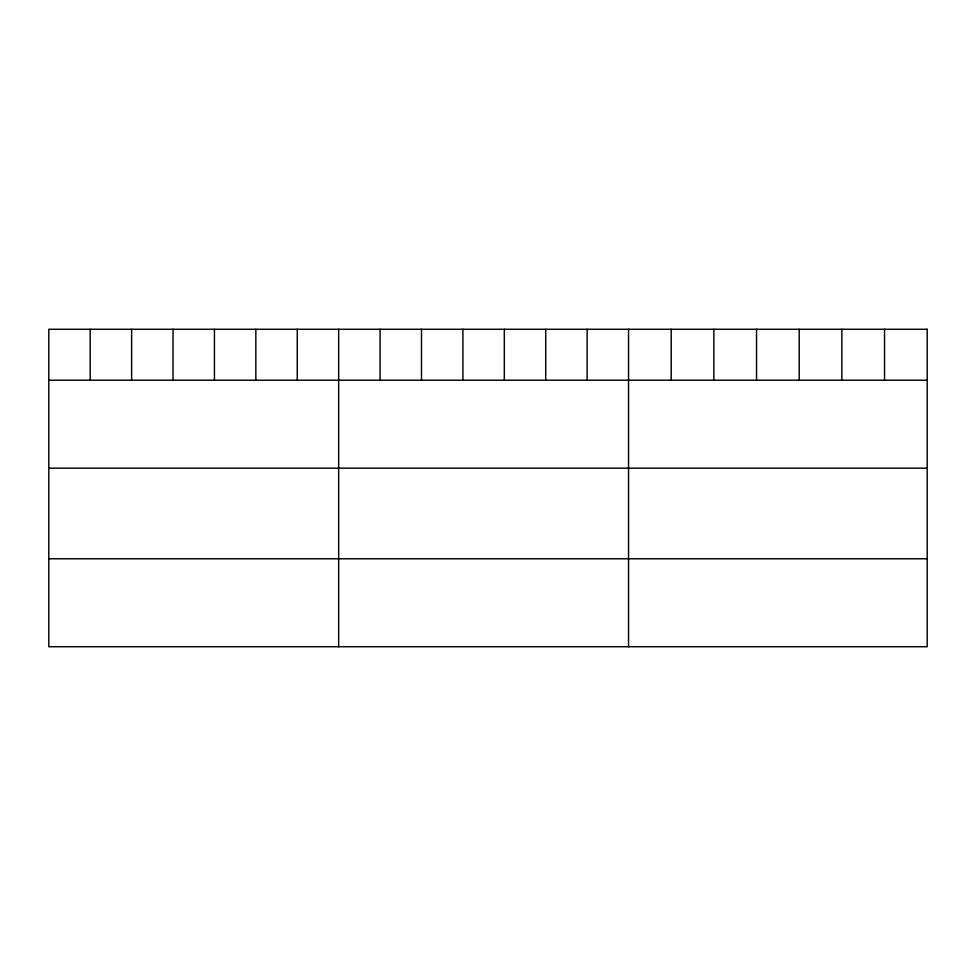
<?xml version="1.0" encoding="UTF-8"?>
<svg xmlns="http://www.w3.org/2000/svg" width="976" height="976" viewBox="0 0 976 976"><rect width="100%" height="100%" fill="white"/><g stroke="black" fill="none" stroke-linecap="round" stroke-linejoin="round"><path stroke-width="1.46" d="M48.8 380.213L927.2 380.213M48.8 468.163L927.2 468.163M48.8 558.772L927.2 558.772M884.537 329.278L884.537 380.213M841.873 329.278L841.873 380.213M799.21 329.278L799.21 380.213M756.534 329.278L756.534 380.213M713.871 329.278L713.871 380.213M671.207 329.278L671.207 380.213M628.544 329.278L628.544 646.722M587.137 329.278L587.137 380.213M545.718 329.278L545.718 380.213M504.311 329.278L504.311 380.213M462.905 329.278L462.905 380.213M421.498 329.278L421.498 380.213M380.079 329.278L380.079 380.213M338.672 329.278L338.672 646.722M297.265 329.278L297.265 380.213M255.846 329.278L255.846 380.213M214.439 329.278L214.439 380.213M173.033 329.278L173.033 380.213M131.626 329.278L131.626 380.213M90.207 329.278L90.207 380.213M927.2 329.278L48.8 329.278L48.8 646.722L927.2 646.722L927.2 329.278"/></g></svg>
